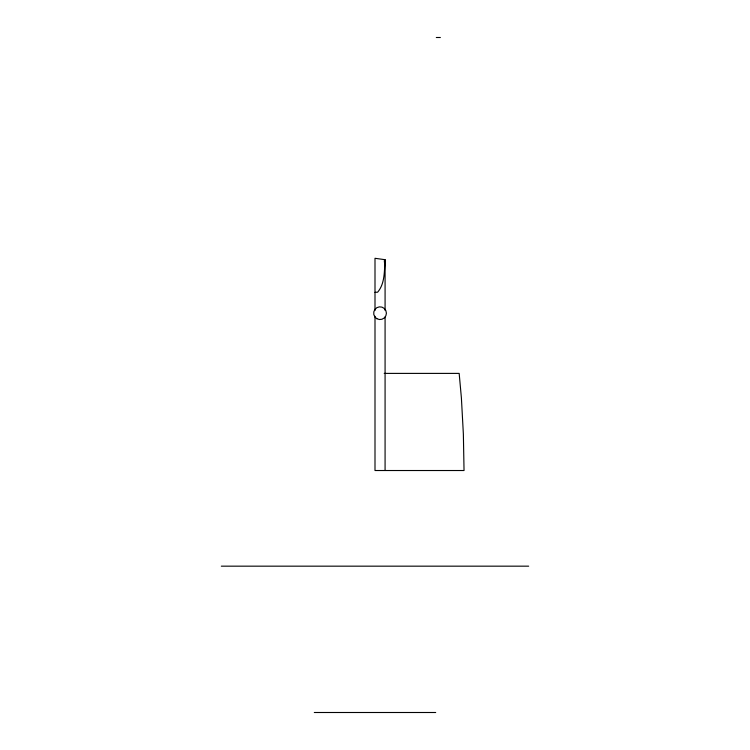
<?xml version="1.0" encoding="UTF-8"?>
<svg xmlns="http://www.w3.org/2000/svg" width="750" height="750" viewBox="0 0 750 750"><rect width="100%" height="100%" fill="white"/><g stroke="black" fill="none" stroke-linecap="round" stroke-linejoin="round"><path stroke-width="1.12" d="M375 310.5L375 258.291L385.087 259.706C384.206 270.684 385.162 283.406 377.616 292.209L375 292.341M436.312 37.5L440.363 37.5M385.003 260.794L384.328 260.794L384.816 265.697M384.216 373.397L459.169 373.397L461.391 397.847L463.369 434.156L464.034 470.522L375 470.522L375 316.284M221.316 566.166L528.684 566.166M314.297 712.5L435.703 712.5M385.087 259.706L385.078 310.312M385.078 317.194L385.078 470.522M376.856 318.712A6.375 6.375 0 0 0 386.409 313.191A6.375 6.375 0 0 0 376.856 307.678A6.375 6.375 0 0 0 376.856 318.712"/></g></svg>
